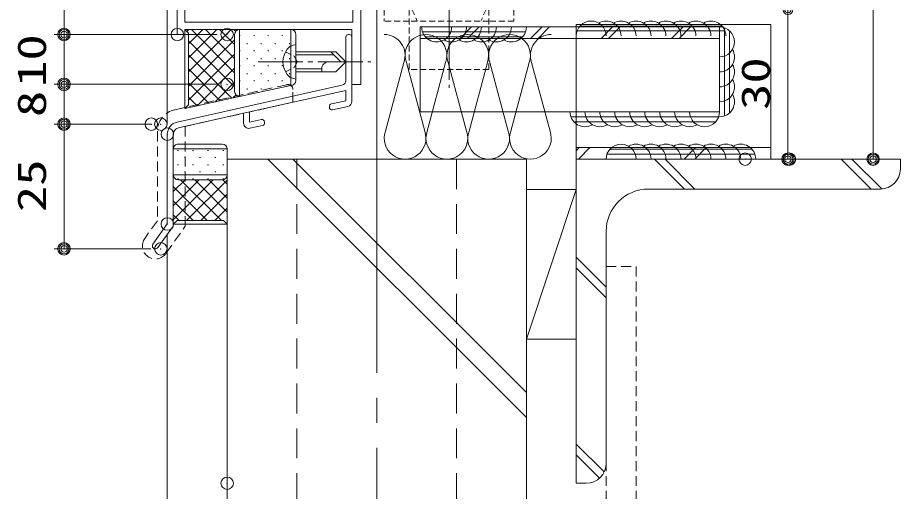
# Model space of a CAD drawing. Units: millimetres, scale not verified. Extents: x -585 to 584, y -818 to 818.
# Drawn here: x 74.2 to 251.2, y 88.6 to 183.6 of the extents above; entities that cross this region are included whole.
import ezdxf
from ezdxf.enums import TextEntityAlignment as Align

# ---------------------------------------------------------------- set-up
doc = ezdxf.new("R2010")
doc.units = ezdxf.units.MM
doc.header["$LTSCALE"] = 5
doc.header["$PDMODE"] = 32
doc.header["$PDSIZE"] = 2.5
for name, pattern in [('CHAIN2', [12, 9, -1, 1, -1]), ('DASHED1', [1.8, 1.2, -0.6]), ('DASHED2', [3, 2, -1]), ('DASHED3', [4, 3, -1]), ('LONG_CHAIN', [21, 18, -1, 1, -1]), ('LONG_DOUBLE_CHAIN', [21.8, 18, -1, 0.6, -0.6, 0.6, -1])]:
    doc.linetypes.add(name, pattern=pattern)
for name, color, linetype, lineweight in [('0-0_Defpoints', 7, 'Continuous', 9), ('0-1_USERZ', 3, 'Continuous', 9), ('0-2_0', 4, 'Continuous', 9), ('0-8_PARTS2', 134, 'Continuous', 9), ('0-A_SYMBOLS2', 3, 'Continuous', 9), ('0-D_補助線', 134, 'Continuous', 9), ('0-F_X', 2, 'Continuous', 9), ('1-2_YKK_PARTS1', 3, 'Continuous', 9), ('1-5_0-4KANAMONO', 3, 'DASHED2', 9), ('1-E_KATAZAI', 7, 'Continuous', 9), ('2-0_04水切__2', 4, 'DASHED3', 9), ('2-1_10ﾎﾞﾙﾄ__2', 2, 'DASHED2', 9)]:
    doc.layers.add(name, color=color, linetype=linetype, lineweight=lineweight)
doc.layers.add('1-3_YKK_SYMBOLS2', color=7, linetype='Continuous')
doc.layers.add('1-D_YKK_H1901', color=7, linetype='Continuous')
doc.styles.add('ＭＳ ゴシック', font='')
doc.styles.get('ＭＳ ゴシック').set_extended_font_data('MS Gothic')

# ---------------------------------------------------------------- blocks, each defined once
blk = doc.blocks.new('DOT1')
at = {"layer": '0-2_0', "color": 7}
blk.add_line((0, 0), (-5, 0), dxfattribs=at)
for radius in [2.5, 1.62]:
    blk.add_circle((0, 0), radius, dxfattribs=at)
blk = doc.blocks.new('U102')
at = {"layer": '0-A_SYMBOLS2'}
for p, q in [((3.82, 10), (26.18, 10)), ((26.18, 10), (41.18, 10)), ((41.18, 10), (56.18, 10)), ((56.18, 10), (71.18, 10)), ((71.18, 10), (86.18, 10)), ((0.86, 5), (29.14, 5)), ((29.14, 5), (44.14, 5)), ((44.14, 5), (59.14, 5)), ((59.14, 5), (74.14, 5)), ((74.14, 5), (89.14, 5))]:
    blk.add_line(p, q, dxfattribs=at)
for centre, end in [((15, 0), 180.00151), ((30, 0), 120.00151), ((45, 0), 120.00151), ((60, 0), 120.00151), ((75, 0), 120.00151)]:
    blk.add_arc(centre, 15, 0.00151, end, dxfattribs=at)
blk = doc.blocks.new('U103')
at = {"layer": '0-A_SYMBOLS2'}
for p, q in [((3.82, 10), (26.18, 10)), ((26.18, 10), (41.18, 10)), ((41.18, 10), (56.18, 10)), ((56.18, 10), (71.18, 10)), ((71.18, 10), (86.18, 10)), ((86.18, 10), (101.18, 10)), ((101.18, 10), (116.18, 10)), ((116.18, 10), (131.18, 10)), ((131.18, 10), (146.18, 10)), ((0.86, 5), (29.14, 5)), ((29.14, 5), (44.14, 5)), ((44.14, 5), (59.14, 5)), ((59.14, 5), (74.14, 5)), ((74.14, 5), (89.14, 5)), ((89.14, 5), (104.14, 5)), ((104.14, 5), (119.14, 5)), ((119.14, 5), (134.14, 5)), ((134.14, 5), (149.14, 5))]:
    blk.add_line(p, q, dxfattribs=at)
for centre, end in [((15, 0), 180.00151), ((30, 0), 120.00151), ((45, 0), 120.00151), ((60, 0), 120.00151), ((75, 0), 120.00151), ((90, 0), 120.00151), ((105, 0), 120.00151), ((120, 0), 120.00151), ((135, 0), 120.00151)]:
    blk.add_arc(centre, 15, 0.00151, end, dxfattribs=at)
blk = doc.blocks.new('U107')
at = {"layer": '0-A_SYMBOLS2'}
for p, q in [((3.82, 10), (26.18, 10)), ((26.18, 10), (41.18, 10)), ((41.18, 10), (56.18, 10)), ((56.18, 10), (71.18, 10)), ((71.18, 10), (86.18, 10)), ((86.18, 10), (101.18, 10)), ((0.86, 5), (29.14, 5)), ((29.14, 5), (44.14, 5)), ((44.14, 5), (59.14, 5)), ((59.14, 5), (74.14, 5)), ((74.14, 5), (89.14, 5)), ((89.14, 5), (104.14, 5))]:
    blk.add_line(p, q, dxfattribs=at)
for centre, end in [((15, 0), 180.00151), ((30, 0), 120.00151), ((45, 0), 120.00151), ((60, 0), 120.00151), ((75, 0), 120.00151), ((90, 0), 120.00151)]:
    blk.add_arc(centre, 15, 0.00151, end, dxfattribs=at)
blk = doc.blocks.new('330071035-008')
at = {"layer": '0-1_USERZ'}
for p, q in [((3128.1, 1287.83), (3196.9, 1306.24)), ((3196.9, 1266.89), (3128.1, 1285.3)), ((3128.1, 1245.95), (3196.9, 1264.36)), ((3196.9, 1225.01), (3128.1, 1243.42)), ((3128.1, 1204.08), (3196.9, 1222.49)), ((3196.9, 1183.14), (3128.1, 1201.55)), ((3128.1, 1162.2), (3196.9, 1180.61)), ((3196.9, 1141.26), (3128.1, 1159.67))]:
    blk.add_line(p, q, dxfattribs=at)
for centre, start, end in [((3120.94, 1307.5), 180, 290), ((3204.06, 1286.56), 250, 110), ((3120.94, 1265.63), 70, 290), ((3204.06, 1244.69), 250, 110), ((3120.94, 1223.75), 70, 290), ((3204.06, 1202.81), 250, 110), ((3120.94, 1181.88), 70, 290), ((3204.06, 1160.94), 250, 110), ((3120.94, 1140), 70, 180)]:
    blk.add_arc(centre, 20.94, start, end, dxfattribs=at)
blk = doc.blocks.new('A$C12A40140-1-1')
at = {"layer": '1-5_0-4KANAMONO'}
for q in [(282.8, 605), (252.8, 368.95)]:
    blk.add_line((252.8, 605), q, dxfattribs=at)
blk.add_lwpolyline([(282.8, 605), (282.8, 352.13), (202.8, 284.88)], dxfattribs=at)
blk = doc.blocks.new('K-12688')
at = {"layer": '0-2_0', "linetype": 'DASHED1'}
for p, q in [((-33.61, 19.5), (-65, 19.5)), ((-65, 19.5), (-65, 8)), ((-24.51, 0), (-33.61, 19.5)), ((24.51, 0), (33.61, 19.5)), ((65.02, 19.5), (33.61, 19.5)), ((65.02, 19.5), (65.02, 8)), ((-40.93, 8), (-65, 8)), ((65, 0), (-65, 0)), ((-65, 0), (-65, -11.5)), ((-40.93, 8), (-37.2, 0)), ((-40, 0), (-40, -60)), ((-37.2, 0), (-31.84, -11.5)), ((37.2, 0), (31.84, -11.5)), ((40.93, 8), (37.2, 0)), ((40, 0), (40, -60)), ((65.02, 8), (40.93, 8)), ((65, 0), (65, -11.5)), ((-40, -11.5), (-65, -11.5)), ((40, -11.5), (-40, -11.5)), ((65, -11.5), (40, -11.5)), ((40, -60), (-40, -60))]:
    blk.add_line(p, q, dxfattribs=at)
at = {"layer": '0-2_0', "linetype": 'LONG_DOUBLE_CHAIN'}
blk.add_line((0, 19.5), (0, -79.8), dxfattribs=at)
blk = doc.blocks.new('TWAKU_D')
at = {"layer": '1-E_KATAZAI'}
for p, q in [((-174, -385.85), (-174, -462.5)), ((-350, -425), (-350, -475)), ((-342.5, -430.82), (-342.5, -462.5)), ((-342.5, -462.5), (-174, -462.5))]:
    blk.add_line(p, q, dxfattribs=at)
blk.add_lwpolyline([(-350, -475), (-342.5, -475), (-342.5, -470), (-175, -470), (-175, -525), (-166, -525), (-166, -450.01)], dxfattribs=at)
blk = doc.blocks.new('TM4x10')
at = {"layer": '0-1_USERZ', "color": 1, "linetype": 'CHAIN2'}
blk.add_line((0, -38), (0, 75), dxfattribs=at)
at = {"layer": '0-1_USERZ', "color": 4}
for p, q in [((-10, 35), (0, 45)), ((-7, 0), (-7, 38)), ((7, 26), (10, 26)), ((7, 0), (7, 26)), ((17.5, 0), (16.81, -2.58))]:
    blk.add_line(p, q, dxfattribs=at)
for points in [[(-10, 0), (-10, 40), (0, 50)], [(10, 0), (10, 40), (0, 50)], [(17.5, 0), (-17.5, 0), (-16.81, -2.58)]]:
    blk.add_lwpolyline(points, dxfattribs=at)
at = {"layer": '0-1_USERZ', "color": 4, "linetype": 'DASHED1'}
for points in [[(-10, -10.47), (-5.75, -1.75), (0, 1.3)], [(10, -10.47), (5.75, -1.75), (0, 1.3)]]:
    blk.add_lwpolyline(points, dxfattribs=at)
at = {"layer": '0-1_USERZ', "color": 4}
for centre, radius, start, end in [((6.67, 32.66), 6.67, 180, 272.86598), ((-5.7, 0.4), 11.5, 195, 233.11591), ((0, 8), 21, 233.11591, 306.88409), ((5.7, 0.4), 11.5, 306.88409, 345)]:
    blk.add_arc(centre, radius, start, end, dxfattribs=at)
blk = doc.blocks.new('U254')
at = {"layer": '0-8_PARTS2'}
for p, q in [((-63.12, -55), (-75.03, 0)), ((-0.89, -50), (-58.12, -50)), ((-58.12, -50), (-0.89, -50)), ((-51.97, -106.5), (-63.12, -55)), ((4.11, -55), (4.11, -106.5)), ((-0.89, -111.5), (-46.97, -111.5))]:
    blk.add_line(p, q, dxfattribs=at)
blk.add_lwpolyline([(-75.03, 0), (-71.28, -3.75), (0.36, -3.75), (4.11, 0), (4.11, -55)], dxfattribs=at)
for centre, start, end in [((-58.12, -55), 90, 180), ((-58.12, -55), 90, 180), ((-0.89, -55), 0, 90), ((-0.89, -55), 0, 90), ((-46.97, -106.5), 180, 270), ((-0.89, -106.5), 270, 0)]:
    blk.add_arc(centre, 5, start, end, dxfattribs=at)
at = {"layer": '0-A_SYMBOLS2'}
for p, q in [((-63.12, -55), (-75.03, 0)), ((-74.86, -0.79), (-74.55, -0.48)), ((-72.34, -12.41), (-63.68, -3.75)), ((-69.83, -24.04), (-49.54, -3.75)), ((-67.31, -35.66), (-35.4, -3.75)), ((-20.54, -50), (-66.79, -3.75)), ((-64.79, -47.28), (-21.26, -3.75)), ((-53.37, -50), (-7.12, -3.75)), ((-6.4, -50), (-52.65, -3.75)), ((-39.22, -50), (4.11, -6.66)), ((4.11, -46.37), (-38.51, -3.75)), ((4.11, -32.23), (-24.37, -3.75)), ((4.11, -18.09), (-10.22, -3.75)), ((4.11, -3.94), (2.14, -1.97)), ((-34.68, -50), (-72.36, -12.32)), ((-25.08, -50), (4.11, -20.81)), ((-48.83, -50), (-68.45, -30.37)), ((-10.94, -50), (4.11, -34.95)), ((-61.57, -51.4), (-64.55, -48.42)), ((-0.89, -50), (-58.12, -50)), ((-58.12, -50), (-0.89, -50)), ((2.15, -51.05), (4.11, -49.09)), ((-51.97, -106.5), (-63.12, -55)), ((-63.02, -55.35), (-62.02, -55.35)), ((-47.87, -55.35), (-46.87, -55.35)), ((-32.72, -55.35), (-31.72, -55.35)), ((-17.57, -55.35), (-16.57, -55.35)), ((-2.42, -55.35), (-1.42, -55.35)), ((4.11, -55), (4.11, -106.5)), ((-55.95, -62.43), (-54.95, -62.43)), ((-47.87, -69.5), (-46.87, -69.5)), ((-40.8, -62.43), (-39.8, -62.43)), ((-32.72, -69.5), (-31.72, -69.5)), ((-25.65, -62.43), (-24.65, -62.43)), ((-17.57, -69.5), (-16.57, -69.5)), ((-10.5, -62.43), (-9.5, -62.43)), ((-2.42, -69.5), (-1.42, -69.5)), ((-55.95, -76.58), (-54.95, -76.58)), ((-40.8, -76.58), (-39.8, -76.58)), ((-25.65, -76.58), (-24.65, -76.58)), ((-10.5, -76.58), (-9.5, -76.58)), ((-47.87, -83.65), (-46.87, -83.65)), ((-32.72, -83.65), (-31.72, -83.65)), ((-17.57, -83.65), (-16.57, -83.65)), ((-2.42, -83.65), (-1.42, -83.65)), ((-55.39, -90.73), (-54.95, -90.73)), ((-40.8, -90.73), (-39.8, -90.73)), ((-25.65, -90.73), (-24.65, -90.73)), ((-10.5, -90.73), (-9.5, -90.73)), ((-47.87, -97.8), (-46.87, -97.8)), ((-40.8, -104.88), (-39.8, -104.88)), ((-32.72, -97.8), (-31.72, -97.8)), ((-25.65, -104.88), (-24.65, -104.88)), ((-17.57, -97.8), (-16.57, -97.8)), ((-10.5, -104.88), (-9.5, -104.88)), ((-2.42, -97.8), (-1.42, -97.8)), ((-0.89, -111.5), (-46.97, -111.5))]:
    blk.add_line(p, q, dxfattribs=at)
blk.add_lwpolyline([(-75.03, 0), (-71.28, -3.75), (0.36, -3.75), (4.11, 0), (4.11, -55)], dxfattribs=at)
for centre, start, end in [((-58.12, -55), 90, 180), ((-58.12, -55), 90, 180), ((-0.89, -55), 0, 90), ((-0.89, -55), 0, 90), ((-46.97, -106.5), 180, 270), ((-0.89, -106.5), 270, 0)]:
    blk.add_arc(centre, 5, start, end, dxfattribs=at)
at = {"layer": '0-D_補助線'}
for p, q in [((-75.03, 0), (4.11, 0)), ((4.11, -55), (-63.12, -55)), ((-51.97, -106.5), (4.11, -106.5))]:
    blk.add_line(p, q, dxfattribs=at)
blk = doc.blocks.new('U272')
at = {"layer": '0-8_PARTS2'}
for p, q in [((-54, -49.63), (-54, 0)), ((-54, -75.49), (-54, -49.63)), ((-5, -44.63), (-49, -44.63)), ((-49, -44.63), (-5, -44.63)), ((0, -49.63), (0, -75.49)), ((-5, -80.49), (-49, -80.49))]:
    blk.add_line(p, q, dxfattribs=at)
blk.add_lwpolyline([(-54, 0), (-50.25, -3.75), (-3.75, -3.75), (0, 0), (0, -49.63)], dxfattribs=at)
for centre, start, end in [((-49, -49.63), 90, 180), ((-49, -49.63), 90, 180), ((-5, -49.63), 0, 90), ((-5, -49.63), 0, 90), ((-49, -75.49), 180, 270), ((-5, -75.49), 270, 0)]:
    blk.add_arc(centre, 5, start, end, dxfattribs=at)
at = {"layer": '0-A_SYMBOLS2'}
for p, q in [((-54, -49.63), (-54, 0)), ((-54, -1.93), (-53.03, -0.97)), ((-54, -16.08), (-41.67, -3.75)), ((-54, -30.22), (-27.53, -3.75)), ((-54, -44.36), (-13.39, -3.75)), ((-7.31, -44.63), (-48.19, -3.75)), ((-40.13, -44.63), (0, -4.5)), ((0, -37.8), (-34.05, -3.75)), ((0, -23.66), (-19.91, -3.75)), ((0, -9.51), (-5.76, -3.75)), ((-21.45, -44.63), (-54, -12.08)), ((-35.59, -44.63), (-54, -26.23)), ((-25.99, -44.63), (0, -18.64)), ((-11.85, -44.63), (0, -32.79)), ((-49.67, -44.7), (-54, -40.37)), ((-54, -75.49), (-54, -49.63)), ((-50.62, -45.56), (-49.62, -45.56)), ((-5, -44.63), (-49, -44.63)), ((-49, -44.63), (-5, -44.63)), ((-42.55, -52.64), (-41.55, -52.64)), ((-35.47, -45.56), (-34.47, -45.56)), ((-27.4, -52.64), (-26.4, -52.64)), ((-20.32, -45.56), (-19.32, -45.56)), ((-12.25, -52.64), (-11.25, -52.64)), ((-5.17, -45.56), (-4.17, -45.56)), ((-0.52, -47.45), (0, -46.93)), ((0, -49.63), (0, -75.49)), ((-50.62, -59.71), (-49.62, -59.71)), ((-35.47, -59.71), (-34.47, -59.71)), ((-20.32, -59.71), (-19.32, -59.71)), ((-5.17, -59.71), (-4.17, -59.71)), ((-42.55, -66.79), (-41.55, -66.79)), ((-27.4, -66.79), (-26.4, -66.79)), ((-12.25, -66.79), (-11.25, -66.79)), ((-50.62, -73.86), (-49.62, -73.86)), ((-35.47, -73.86), (-34.47, -73.86)), ((-20.32, -73.86), (-19.32, -73.86)), ((-5.17, -73.86), (-4.17, -73.86)), ((-5, -80.49), (-49, -80.49))]:
    blk.add_line(p, q, dxfattribs=at)
blk.add_lwpolyline([(-54, 0), (-50.25, -3.75), (-3.75, -3.75), (0, 0), (0, -49.63)], dxfattribs=at)
for centre, start, end in [((-49, -49.63), 90, 180), ((-49, -49.63), 90, 180), ((-5, -49.63), 0, 90), ((-5, -49.63), 0, 90), ((-49, -75.49), 180, 270), ((-5, -75.49), 270, 0)]:
    blk.add_arc(centre, 5, start, end, dxfattribs=at)
at = {"layer": '0-D_補助線'}
for p, q in [((-54, 0), (0, 0)), ((0, -49.63), (-54, -49.63)), ((-54, -75.49), (0, -75.49))]:
    blk.add_line(p, q, dxfattribs=at)
blk = doc.blocks.new('WI2850-1')
at = {"layer": '2-1_10ﾎﾞﾙﾄ__2'}
blk.add_line((1311.88, 861.87), (1199.15, 836.72), dxfattribs=at)
for points in [[(1190.52, 692.7), (1209.94, 719.94), (1209.94, 820.12), (1317.94, 844.26), (1317.94, 856.99)], [(1181.94, 814.84), (1181.94, 725.45), (1169.35, 707.8)]]:
    blk.add_lwpolyline(points, dxfattribs=at)
for centre, radius, start, end in [((1312.94, 856.99), 5, 0, 102.21794), ((1204.44, 814.84), 22.5, 102.21794, 180), ((1179.94, 700.25), 13, 144.514, 324.514)]:
    blk.add_arc(centre, radius, start, end, dxfattribs=at)

msp = doc.modelspace()

# ---------------------------------------------------------------- linework, layer by layer
at = {"layer": '0-0_Defpoints'}
for p in [(83.521, 180.24), (106.223, 180.24), (116.223, 180.24), (83.521, 170.243), (116.223, 170.243), (83.521, 162.244), (101.017, 162.244), (102.92, 162.244), (104.223, 160.237), (220.115, 155.24), (228.682, 155.24), (229, 155.24), (245.757, 155.24), (104.223, 142.24), (83.521, 137.24), (102.92, 137.24), (116.223, 90.24)]:
    msp.add_point(p, dxfattribs=at)
at = {"layer": '0-1_USERZ', "color": 1, "linetype": 'LONG_CHAIN'}
msp.add_line((146.223, 727.354), (146.223, -13.013), dxfattribs=at)
at = {"layer": '0-1_USERZ'}
for p, q in [((104.223, 162.237), (104.223, 315.981)), ((83.521, 273.24), (83.521, 182.24)), ((245.757, 273.24), (245.757, 157.24)), ((228.682, 183.238), (228.682, 157.24)), ((162.934, 179.44), (165.234, 181.74)), ((164.434, 179.44), (166.734, 181.74)), ((177.076, 179.44), (179.376, 181.74)), ((178.576, 179.44), (180.876, 181.74)), ((191.218, 179.44), (193.518, 181.74)), ((192.718, 179.44), (195.018, 181.74)), ((205.361, 179.44), (207.661, 181.74)), ((206.861, 179.44), (209.161, 181.74)), ((104.223, 180.24), (81.521, 180.24)), ((114.223, 180.24), (81.521, 180.24)), ((83.521, 178.24), (83.521, 172.243)), ((114.223, 170.243), (81.521, 170.243)), ((114.223, 170.243), (81.521, 170.243)), ((83.521, 168.243), (83.521, 164.244)), ((99.017, 162.244), (81.521, 162.244)), ((100.92, 162.244), (81.521, 162.244)), ((83.521, 160.244), (83.521, 139.24)), ((186.224, 156.924), (186.84, 157.54)), ((186.663, 155.24), (188.963, 157.54)), ((207.874, 155.24), (210.174, 157.54)), ((209.997, 155.24), (212.297, 157.54)), ((124.39, 155.24), (176.223, 103.407)), ((129.39, 155.24), (176.223, 108.407)), ((222.115, 155.24), (230.682, 155.24)), ((231, 155.24), (247.757, 155.24)), ((104.223, 140.24), (104.223, 51.74)), ((100.92, 137.24), (81.521, 137.24))]:
    msp.add_line(p, q, dxfattribs=at)
at = {"layer": '0-1_USERZ', "color": 7}
for p, q in [((201.906, 155.24), (207.906, 149.24)), ((204.029, 155.24), (210.029, 149.24)), ((239.383, 155.24), (245.383, 149.24)), ((241.506, 155.24), (247.481, 149.266)), ((200.723, 149.24), (247.223, 149.24)), ((200.723, 149.24), (247.223, 149.24)), ((192.223, 94.24), (192.223, 140.74)), ((192.223, 94.24), (192.223, 140.74)), ((186.223, 135.57), (192.223, 129.57)), ((186.223, 133.447), (192.223, 127.447)), ((186.223, 98.093), (191.81, 92.506)), ((186.223, 95.97), (190.903, 91.29))]:
    msp.add_line(p, q, dxfattribs=at)
at = {"layer": '0-1_USERZ'}
for points in [[(154.964, 179.44), (154.964, 181.74), (214.964, 181.74), (214.964, 179.44)], [(154.964, 179.44), (154.964, 181.74), (214.964, 181.74), (214.964, 179.44)], [(154.964, 164.74), (154.964, 181.74), (214.964, 181.74), (214.964, 164.74)], [(186.224, 157.54), (186.224, 155.24), (225.224, 155.24), (225.224, 157.54)], [(186.224, 157.54), (186.224, 155.24), (225.224, 155.24), (225.224, 157.54)], [(116.223, 155.24), (116.223, -1.018), (176.223, -1.018), (176.223, 155.24)]]:
    msp.add_lwpolyline(points, close=True, dxfattribs=at)
at = {"layer": '0-1_USERZ', "color": 7}
msp.add_lwpolyline([(251.223, 153.24), (251.223, 155.24), (186.223, 155.24), (186.223, 90.24), (188.223, 90.24)], dxfattribs=at)
msp.add_lwpolyline([(251.223, 153.24), (251.223, 155.24), (186.223, 155.24), (186.223, 90.24), (188.223, 90.24)], dxfattribs=at)
at = {"layer": '0-1_USERZ', "color": 4}
msp.add_lwpolyline([(176.223, 149.14), (186.223, 149.14), (186.223, 119.14), (176.223, 119.14), (186.223, 149.14), (176.223, 119.14)], close=True, dxfattribs=at)
at = {"layer": '0-1_USERZ', "color": 7}
for centre, radius, start, end in [((247.223, 153.24), 4, 270, 0), ((247.223, 153.24), 4, 270, 360), ((200.723, 140.74), 8.5, 90, 180), ((200.723, 140.74), 8.5, 90, 180), ((188.223, 94.24), 4, 270, 0), ((188.223, 94.24), 4, 270, 0)]:
    msp.add_arc(centre, radius, start, end, dxfattribs=at)
at = {"layer": '0-F_X', "color": 3, "linetype": 'DASHED1'}
for p, q in [((130.223, 155.24), (130.223, -1.018)), ((162.223, 155.24), (162.223, -1.018))]:
    msp.add_line(p, q, dxfattribs=at)
at = {"layer": '0-F_X', "color": 4}
msp.add_lwpolyline([(116.223, -1.018), (116.223, 155.24), (176.223, 155.24), (176.223, -1.018)], dxfattribs=at)
at = {"layer": '1-2_YKK_PARTS1'}
msp.add_line((225.224, 157.54), (186.224, 157.54), dxfattribs=at)
msp.add_lwpolyline([(186.224, 155.24), (186.224, 182.24), (225.224, 182.24), (225.224, 155.24)], close=True, dxfattribs=at)
at = {"layer": '1-E_KATAZAI'}
for p, q in [((140.023, 171.042), (140.023, 179.74)), ((140.523, 180.24), (140.723, 180.24)), ((141.223, 179.74), (141.223, 166.801)), ((106.187, 162.679), (139.249, 170.067)), ((105.423, 160.237), (105.423, 142.176))]:
    msp.add_line(p, q, dxfattribs=at)
for points in [[(137.118, 166.312), (140.023, 166.961), (140.023, 169.011), (120.724, 164.698), (120.724, 162.649), (123.113, 163.183)], [(136.724, 165.619), (136.723, 165.619), (136.723, 165.823)], [(140.442, 165.825), (140.442, 165.825), (137.332, 165.131)], [(119.524, 162.401), (119.524, 164.43), (106.445, 161.507)], [(123.333, 162.002), (123.333, 162.002), (120.742, 161.423), (120.742, 161.423)], [(123.724, 162.695), (123.724, 162.695), (123.724, 162.49), (123.724, 162.49)], [(101.341, 138.197), (104.223, 142.24), (104.223, 160.237)], [(105.238, 141.596), (105.238, 141.596), (102.312, 137.493)]]:
    msp.add_lwpolyline(points, dxfattribs=at)
for centre, radius, start, end in [((140.523, 179.74), 0.5, 90, 180), ((140.723, 179.74), 0.5, 0, 90), ((139.023, 171.042), 1, 283.00813, 0), ((140.223, 166.801), 1, 282.59742, 0), ((137.223, 165.823), 0.5, 102.16727, 180), ((137.223, 165.619), 0.5, 180, 282.57329), ((123.224, 162.695), 0.5, 0, 102.77097), ((106.723, 160.237), 2.5, 102.38642, 180), ((106.723, 160.237), 1.3, 102.36309, 180), ((120.524, 162.399), 1, 179.85965, 282.59675), ((123.224, 162.49), 0.5, 282.59642, 0), ((104.423, 142.176), 1, 324.5156, 0), ((101.823, 137.84), 0.6, 143.56891, 324.57066)]:
    msp.add_arc(centre, radius, start, end, dxfattribs=at)

# ---------------------------------------------------------------- block references
at = {"layer": '0-1_USERZ', "xscale": 0.2, "yscale": 0.2}
for name, p in [('TWAKU_D', (176.223, 275.24)), ('A$C12A40140-1-1', (141.663, 12.689))]:
    msp.add_blockref(name, p, dxfattribs=at)
at = {"layer": '0-1_USERZ'}
for name, p, xscale, yscale, rotation in [('DOT1', (228.682, 185.238), 0.4, 0.4, 90), ('DOT1', (83.521, 180.24), 0.4, 0.4, 270), ('DOT1', (83.521, 180.24), 0.4, 0.4, 90), ('330071035-008', (-80.277, 800.24), 0.2, 0.2, 270), ('TM4x10', (130.023, 174.754), 0.2, 0.2, 270), ('DOT1', (83.521, 170.243), 0.4, 0.4, 270), ('DOT1', (83.521, 170.243), 0.4, 0.4, 90), ('DOT1', (83.521, 162.244), 0.4, 0.4, 270), ('DOT1', (83.521, 162.244), 0.4, 0.4, 90), ('DOT1', (228.682, 155.24), 0.4, 0.4, 270), ('DOT1', (245.757, 155.24), 0.4, 0.4, 270), ('DOT1', (83.521, 137.24), 0.4, 0.4, 270)]:
    msp.add_blockref(name, p, dxfattribs=dict(at, xscale=xscale, yscale=yscale, rotation=rotation))
at = {"layer": '0-2_0', "xscale": 0.2, "yscale": 0.2}
for name, p, rotation in [('U254', (107.723, 180.418), 90), ('U272', (105.423, 142.176), 180)]:
    msp.add_blockref(name, p, dxfattribs=dict(at, rotation=rotation))
at = {"layer": '1-3_YKK_SYMBOLS2', "xscale": 0.2, "yscale": 0.2}
for p in [(186.224, 179.938), (192.224, 155.24)]:
    msp.add_blockref('U103', p, dxfattribs=at)
at = {"layer": '1-3_YKK_SYMBOLS2', "yscale": 0.2}
for name, p, xscale, rotation in [('U107', (155.223, 181.74), -0.2, 180), ('U102', (214.964, 181.74), 0.2, 270), ('U103', (214.964, 164.74), 0.2, 180)]:
    msp.add_blockref(name, p, dxfattribs=dict(at, xscale=xscale, rotation=rotation))
at = {"layer": '1-D_YKK_H1901', "xscale": 0.2, "yscale": 0.2}
msp.add_blockref('K-12688', (160.727, 185.239), dxfattribs=at)
at = {"layer": '2-0_04水切__2', "xscale": 0.2, "yscale": 0.2}
msp.add_blockref('WI2850-1', (-134.164, -2.209), dxfattribs=at)

# ---------------------------------------------------------------- texts
at = {"layer": '0-1_USERZ', "style": 'ＭＳ ゴシック', "width": 1.35}
for s, p in [('10', (81.632, 169.713)), ('30', (226.792, 165.096)), ('8', (81.632, 163.672)), ('25', (81.632, 144.6))]:
    msp.add_text(s, height=5.755, rotation=90, dxfattribs=at).set_placement(p, align=Align.BOTTOM_LEFT)

doc.saveas('drawing.dxf')
